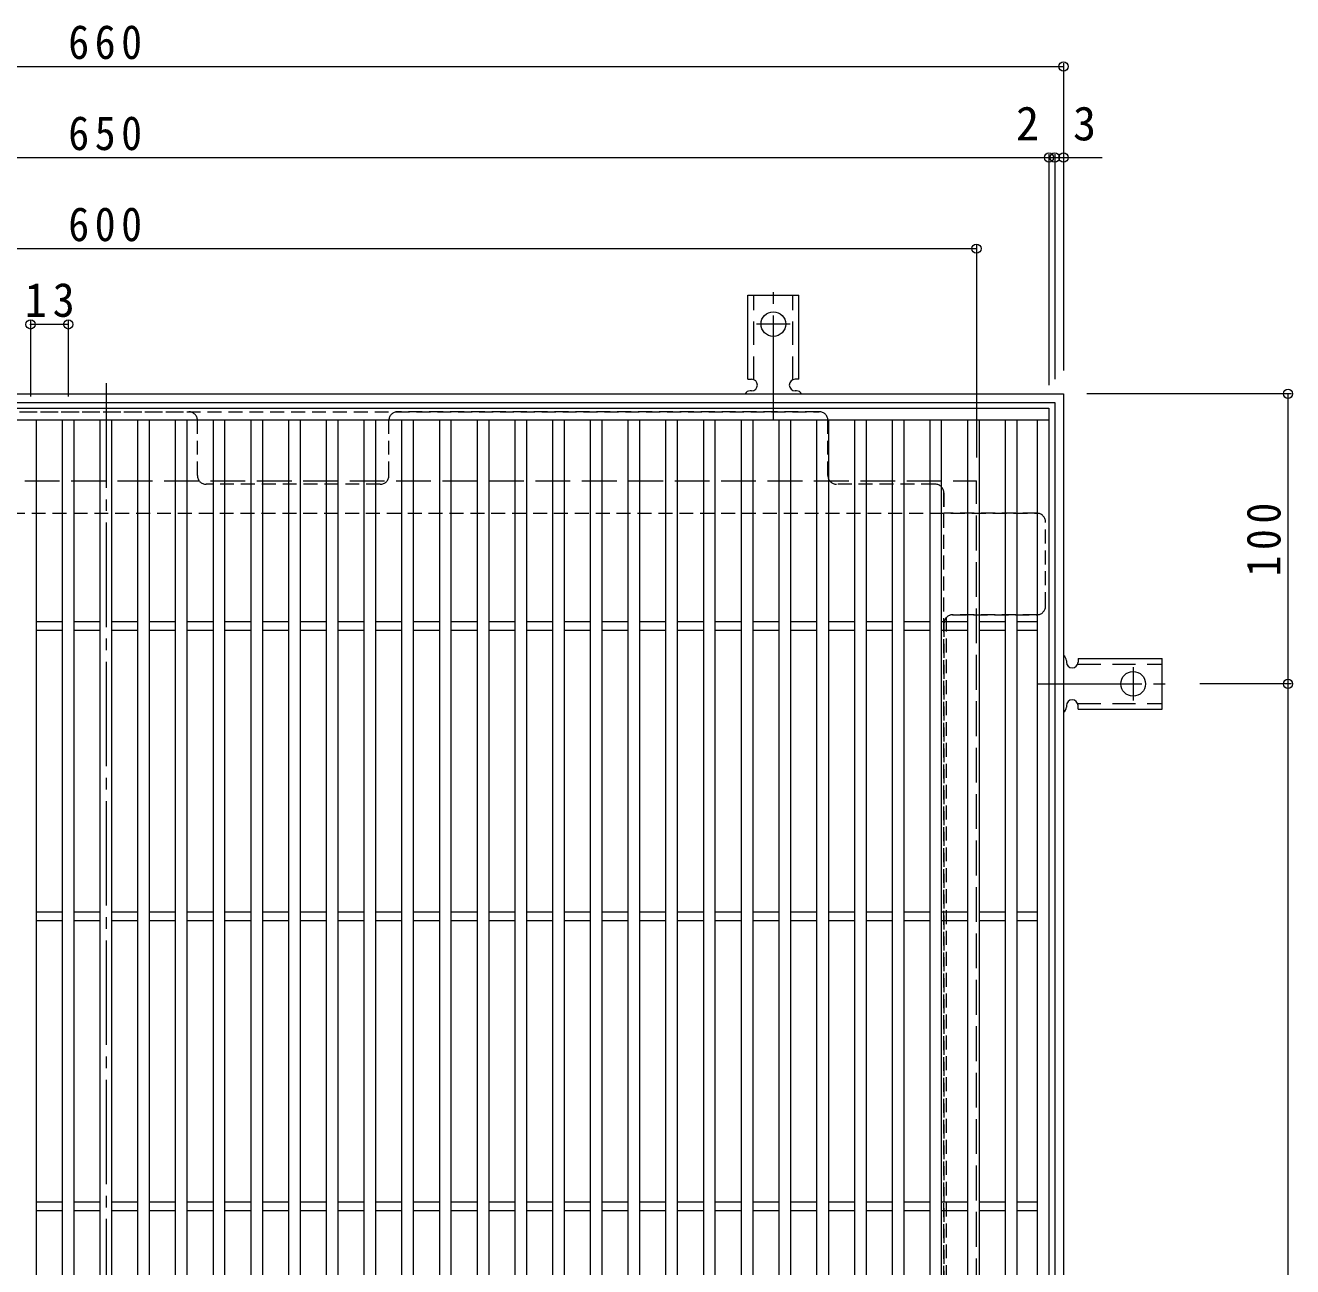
# Model space of a CAD drawing. Units: millimetres at full size, sheet at 1:4. Extents: x -953 to 1047, y -779 to 782.
# Drawn here: x -525.1 to -88.3, y 353.8 to 781.6 of the extents above; entities that cross this region are included whole.
import ezdxf
from ezdxf.enums import TextEntityAlignment as Align

# ---------------------------------------------------------------- set-up
doc = ezdxf.new("R2010")
doc.units = ezdxf.units.MM
doc.header["$LTSCALE"] = 4
doc.header["$PDMODE"] = 32
doc.header["$PDSIZE"] = 3.2
for name, pattern in [('CHAIN2', [12, 9, -1, 1, -1]), ('DASHED1', [1.8, 1.2, -0.6]), ('DASHED2', [3, 2, -1]), ('DASHED3', [4, 3, -1])]:
    doc.linetypes.add(name, pattern=pattern)
for name, color, linetype, lineweight in [('A-1_躯体', 3, 'Continuous', 9), ('A-2_仕上', 3, 'Continuous', 9), ('A-4_その他', 7, 'Continuous', 9), ('A-7_ハッチ', 2, 'Continuous', 9), ('A-A_ﾊｯﾁ-ﾜｸ', 3, 'Continuous', 9)]:
    doc.layers.add(name, color=color, linetype=linetype, lineweight=lineweight)
doc.styles.add('ＭＳ ゴシック', font='')
doc.styles.get('ＭＳ ゴシック').set_extended_font_data('MS Gothic')

msp = doc.modelspace()

# ---------------------------------------------------------------- linework, layer by layer
at = {"layer": 'A-1_躯体', "color": 2}
for p, q in [((-827.292, 654.615), (-167.292, 654.615)), ((-824.292, 651.615), (-170.292, 651.615)), ((-170.292, 651.615), (-170.292, -2.385)), ((-167.292, 654.615), (-167.292, -5.385))]:
    msp.add_line(p, q, dxfattribs=at)
at = {"layer": 'A-1_躯体', "color": 2, "linetype": 'DASHED3'}
for p in [(-797.292, 624.615), (-197.292, 24.615)]:
    msp.add_line(p, (-197.292, 624.615), dxfattribs=at)
at = {"layer": 'A-2_仕上'}
for p, q in [((-822.292, 649.615), (-172.291, 649.615)), ((-172.291, 649.615), (-172.291, -0.385)), ((-822.292, 645.615), (-172.291, 645.615)), ((-521.292, 3.615), (-521.292, 645.615)), ((-512.292, 3.615), (-512.292, 645.615)), ((-508.292, 3.615), (-508.292, 645.615)), ((-499.292, 3.615), (-499.292, 645.615)), ((-495.292, 3.615), (-495.292, 645.615)), ((-486.292, 3.615), (-486.292, 645.615)), ((-482.292, 3.615), (-482.292, 645.615)), ((-473.292, 3.615), (-473.292, 645.615)), ((-469.292, 3.615), (-469.292, 645.615)), ((-460.292, 3.615), (-460.292, 645.615)), ((-456.293, 3.615), (-456.293, 645.615)), ((-447.292, 3.615), (-447.292, 645.615)), ((-443.292, 3.615), (-443.292, 645.615)), ((-434.292, 3.615), (-434.292, 645.615)), ((-430.293, 3.615), (-430.293, 645.615)), ((-421.292, 3.615), (-421.292, 645.615)), ((-417.292, 3.615), (-417.292, 645.615)), ((-408.292, 3.615), (-408.292, 645.615)), ((-404.293, 3.615), (-404.293, 645.615)), ((-395.292, 3.615), (-395.292, 645.615)), ((-391.292, 3.615), (-391.292, 645.615)), ((-382.293, 3.615), (-382.293, 645.615)), ((-378.293, 3.615), (-378.293, 645.615)), ((-369.292, 3.615), (-369.292, 645.615)), ((-365.292, 3.615), (-365.292, 645.615)), ((-356.293, 3.615), (-356.293, 645.615)), ((-352.293, 3.615), (-352.293, 645.615)), ((-343.292, 5.615), (-343.292, 645.615)), ((-339.293, 9.615), (-339.293, 645.615)), ((-330.292, 18.615), (-330.292, 645.615)), ((-326.292, 22.615), (-326.292, 645.615)), ((-317.292, 31.615), (-317.292, 645.615)), ((-313.292, 35.615), (-313.292, 645.615)), ((-304.292, 44.615), (-304.292, 645.615)), ((-300.292, 48.615), (-300.292, 645.615)), ((-291.292, 57.615), (-291.292, 645.615)), ((-287.292, 61.615), (-287.292, 645.615)), ((-278.292, 70.615), (-278.292, 645.615)), ((-274.292, 74.615), (-274.292, 645.615)), ((-265.292, 83.616), (-265.292, 645.615)), ((-261.292, 87.616), (-261.292, 645.615)), ((-252.292, 96.616), (-252.292, 645.615)), ((-248.292, 645.615), (-248.292, 100.616)), ((-239.291, 645.615), (-239.291, 109.616)), ((-235.292, 645.615), (-235.292, 113.616)), ((-226.291, 645.615), (-226.291, 122.616)), ((-222.291, 645.615), (-222.291, 126.616)), ((-213.291, 135.616), (-213.291, 645.615)), ((-209.291, 139.616), (-209.291, 645.615)), ((-200.291, 148.616), (-200.291, 645.615)), ((-196.291, 152.616), (-196.291, 645.615)), ((-187.291, 161.616), (-187.291, 645.615)), ((-183.291, 165.616), (-183.291, 645.615)), ((-176.292, 172.616), (-176.292, 645.615)), ((-521.293, 576.115), (-512.292, 576.115)), ((-521.293, 573.115), (-512.292, 573.115)), ((-508.292, 576.115), (-499.292, 576.115)), ((-508.292, 573.115), (-499.292, 573.115)), ((-495.293, 576.115), (-486.292, 576.115)), ((-495.293, 573.115), (-486.292, 573.115)), ((-482.292, 576.115), (-473.292, 576.115)), ((-482.292, 573.115), (-473.292, 573.115)), ((-469.293, 576.115), (-460.292, 576.115)), ((-469.293, 573.115), (-460.292, 573.115)), ((-456.293, 576.115), (-447.292, 576.115)), ((-456.293, 573.115), (-447.292, 573.115)), ((-443.293, 576.115), (-434.292, 576.115)), ((-443.293, 573.115), (-434.292, 573.115)), ((-430.293, 576.115), (-421.292, 576.115)), ((-430.293, 573.115), (-421.292, 573.115)), ((-417.293, 576.115), (-408.292, 576.115)), ((-417.293, 573.115), (-408.292, 573.115)), ((-404.293, 576.115), (-395.292, 576.115)), ((-404.293, 573.115), (-395.292, 573.115)), ((-391.293, 576.115), (-382.293, 576.115)), ((-391.293, 573.115), (-382.293, 573.115)), ((-378.293, 576.115), (-369.292, 576.115)), ((-378.293, 573.115), (-369.292, 573.115)), ((-365.293, 576.115), (-356.293, 576.115)), ((-365.293, 573.115), (-356.293, 573.115)), ((-352.293, 576.115), (-343.292, 576.115)), ((-352.293, 573.115), (-343.292, 573.115)), ((-339.293, 576.115), (-330.292, 576.115)), ((-339.293, 573.115), (-330.292, 573.115)), ((-326.293, 576.115), (-317.292, 576.115)), ((-326.293, 573.115), (-317.292, 573.115)), ((-313.293, 576.115), (-304.292, 576.115)), ((-313.293, 573.115), (-304.292, 573.115)), ((-300.292, 576.115), (-291.292, 576.115)), ((-300.292, 573.115), (-291.292, 573.115)), ((-287.292, 576.115), (-278.292, 576.115)), ((-287.292, 573.115), (-278.292, 573.115)), ((-274.292, 576.115), (-265.292, 576.115)), ((-274.292, 573.115), (-265.292, 573.115)), ((-261.292, 576.115), (-252.292, 576.115)), ((-261.292, 573.115), (-252.292, 573.115)), ((-248.292, 576.115), (-239.291, 576.115)), ((-248.292, 573.115), (-239.291, 573.115)), ((-235.292, 576.115), (-226.291, 576.115)), ((-235.292, 573.115), (-226.291, 573.115)), ((-222.292, 576.115), (-213.291, 576.115)), ((-222.292, 573.115), (-213.291, 573.115)), ((-209.292, 576.115), (-200.291, 576.115)), ((-209.292, 573.115), (-200.291, 573.115)), ((-196.291, 576.115), (-187.291, 576.115)), ((-196.291, 573.115), (-187.291, 573.115)), ((-183.291, 576.115), (-176.292, 576.115)), ((-183.291, 573.115), (-176.292, 573.115)), ((-521.293, 476.115), (-512.292, 476.115)), ((-508.292, 476.115), (-499.292, 476.115)), ((-495.293, 476.115), (-486.292, 476.115)), ((-482.292, 476.115), (-473.292, 476.115)), ((-469.293, 476.115), (-460.292, 476.115)), ((-456.293, 476.115), (-447.292, 476.115)), ((-443.293, 476.115), (-434.292, 476.115)), ((-430.293, 476.115), (-421.292, 476.115)), ((-417.293, 476.115), (-408.292, 476.115)), ((-404.293, 476.115), (-395.292, 476.115)), ((-391.293, 476.115), (-382.293, 476.115)), ((-378.293, 476.115), (-369.292, 476.115)), ((-365.293, 476.115), (-356.293, 476.115)), ((-352.293, 476.115), (-343.292, 476.115)), ((-339.293, 476.115), (-330.292, 476.115)), ((-326.293, 476.115), (-317.292, 476.115)), ((-313.293, 476.115), (-304.292, 476.115)), ((-300.292, 476.115), (-291.292, 476.115)), ((-287.292, 476.115), (-278.292, 476.115)), ((-274.292, 476.115), (-265.292, 476.115)), ((-261.292, 476.115), (-252.292, 476.115)), ((-248.292, 476.115), (-239.291, 476.115)), ((-235.292, 476.115), (-226.291, 476.115)), ((-222.292, 476.115), (-213.291, 476.115)), ((-209.292, 476.115), (-200.291, 476.115)), ((-196.291, 476.115), (-187.291, 476.115)), ((-183.291, 476.115), (-176.292, 476.115)), ((-521.293, 473.115), (-512.292, 473.115)), ((-508.292, 473.115), (-499.292, 473.115)), ((-495.293, 473.115), (-486.292, 473.115)), ((-482.292, 473.115), (-473.292, 473.115)), ((-469.293, 473.115), (-460.292, 473.115)), ((-456.293, 473.115), (-447.292, 473.115)), ((-443.293, 473.115), (-434.292, 473.115)), ((-430.293, 473.115), (-421.292, 473.115)), ((-417.293, 473.115), (-408.292, 473.115)), ((-404.293, 473.115), (-395.292, 473.115)), ((-391.293, 473.115), (-382.293, 473.115)), ((-378.293, 473.115), (-369.292, 473.115)), ((-365.293, 473.115), (-356.293, 473.115)), ((-352.293, 473.115), (-343.292, 473.115)), ((-339.293, 473.115), (-330.292, 473.115)), ((-326.293, 473.115), (-317.292, 473.115)), ((-313.293, 473.115), (-304.292, 473.115)), ((-300.292, 473.115), (-291.292, 473.115)), ((-287.292, 473.115), (-278.292, 473.115)), ((-274.292, 473.115), (-265.292, 473.115)), ((-261.292, 473.115), (-252.292, 473.115)), ((-248.292, 473.115), (-239.291, 473.115)), ((-235.292, 473.115), (-226.291, 473.115)), ((-222.292, 473.115), (-213.291, 473.115)), ((-209.292, 473.115), (-200.291, 473.115)), ((-196.291, 473.115), (-187.291, 473.115)), ((-183.291, 473.115), (-176.292, 473.115)), ((-521.293, 376.115), (-512.292, 376.115)), ((-508.292, 376.115), (-499.292, 376.115)), ((-495.293, 376.115), (-486.292, 376.115)), ((-482.292, 376.115), (-473.292, 376.115)), ((-469.293, 376.115), (-460.292, 376.115)), ((-456.293, 376.115), (-447.292, 376.115)), ((-443.293, 376.115), (-434.292, 376.115)), ((-430.293, 376.115), (-421.292, 376.115)), ((-417.293, 376.115), (-408.292, 376.115)), ((-404.293, 376.115), (-395.292, 376.115)), ((-391.293, 376.115), (-382.293, 376.115)), ((-378.293, 376.115), (-369.292, 376.115)), ((-365.293, 376.115), (-356.293, 376.115)), ((-352.293, 376.115), (-343.292, 376.115)), ((-339.293, 376.115), (-330.292, 376.115)), ((-326.293, 376.115), (-317.292, 376.115)), ((-313.293, 376.115), (-304.292, 376.115)), ((-300.292, 376.115), (-291.292, 376.115)), ((-287.292, 376.115), (-278.292, 376.115)), ((-274.292, 376.115), (-265.292, 376.115)), ((-261.292, 376.115), (-252.292, 376.115)), ((-248.292, 376.115), (-239.291, 376.115)), ((-235.292, 376.115), (-226.291, 376.115)), ((-222.292, 376.115), (-213.291, 376.115)), ((-209.292, 376.115), (-200.291, 376.115)), ((-196.291, 376.115), (-187.291, 376.115)), ((-183.291, 376.115), (-176.292, 376.115)), ((-521.293, 373.115), (-512.292, 373.115)), ((-508.292, 373.115), (-499.292, 373.115)), ((-495.293, 373.115), (-486.292, 373.115)), ((-482.292, 373.115), (-473.292, 373.115)), ((-469.293, 373.115), (-460.292, 373.115)), ((-456.293, 373.115), (-447.292, 373.115)), ((-443.293, 373.115), (-434.292, 373.115)), ((-430.293, 373.115), (-421.292, 373.115)), ((-417.293, 373.115), (-408.292, 373.115)), ((-404.293, 373.115), (-395.292, 373.115)), ((-391.293, 373.115), (-382.293, 373.115)), ((-378.293, 373.115), (-369.292, 373.115)), ((-365.293, 373.115), (-356.293, 373.115)), ((-352.293, 373.115), (-343.292, 373.115)), ((-339.293, 373.115), (-330.292, 373.115)), ((-326.293, 373.115), (-317.292, 373.115)), ((-313.293, 373.115), (-304.292, 373.115)), ((-300.292, 373.115), (-291.292, 373.115)), ((-287.292, 373.115), (-278.292, 373.115)), ((-274.292, 373.115), (-265.292, 373.115)), ((-261.292, 373.115), (-252.292, 373.115)), ((-248.292, 373.115), (-239.291, 373.115)), ((-235.292, 373.115), (-226.291, 373.115)), ((-222.292, 373.115), (-213.291, 373.115)), ((-209.292, 373.115), (-200.291, 373.115)), ((-196.291, 373.115), (-187.291, 373.115)), ((-183.291, 373.115), (-176.292, 373.115))]:
    msp.add_line(p, q, dxfattribs=at)
at = {"layer": 'A-4_その他'}
for p, q in [((-827.292, 767.393), (-167.292, 767.393)), ((-167.292, 768.593), (-167.292, 662.615)), ((-822.292, 736.004), (-172.291, 736.004)), ((-172.291, 737.204), (-172.291, 657.615)), ((-172.291, 736.004), (-170.292, 736.004)), ((-170.292, 737.204), (-170.292, 659.615)), ((-170.292, 736.004), (-153.969, 736.004)), ((-797.292, 704.615), (-197.292, 704.615)), ((-197.292, 705.815), (-197.292, 632.615)), ((-523.292, 679.721), (-523.292, 653.615)), ((-510.292, 678.521), (-523.292, 678.521)), ((-510.292, 679.721), (-510.292, 653.615)), ((-88.714, 654.615), (-159.292, 654.615)), ((-89.914, 554.615), (-89.914, 654.615)), ((-88.714, 554.615), (-120.292, 554.615)), ((-89.914, 94.616), (-89.914, 554.615))]:
    msp.add_line(p, q, dxfattribs=at)
for p in [(-167.292, 767.393), (-172.291, 736.004), (-170.292, 736.004), (-167.292, 736.004), (-197.292, 704.615), (-523.292, 678.521), (-510.292, 678.521), (-89.914, 654.615), (-89.914, 554.615)]:
    msp.add_point(p, dxfattribs=at)
at = {"layer": 'A-7_ハッチ', "linetype": 'CHAIN2'}
msp.add_line((-497.292, 658.212), (-497.292, -8.981), dxfattribs=at)
at = {"layer": 'A-7_ハッチ', "linetype": 'DASHED1'}
for p, q in [((-525.792, 648.419), (-468.792, 648.419)), ((-251.493, 648.419), (-396.792, 648.419)), ((-465.792, 626.419), (-465.792, 645.419)), ((-399.792, 626.419), (-399.792, 645.419)), ((-248.493, 626.419), (-248.493, 645.419)), ((-402.792, 623.419), (-462.792, 623.419)), ((-211.492, 623.419), (-245.493, 623.419)), ((-208.492, 140.416), (-208.492, 620.419)), ((-818.095, 613.419), (-176.488, 613.419)), ((-173.488, 581.418), (-173.488, 610.419)), ((-207.692, 577.462), (-207.692, 343.076)), ((-205.492, 578.418), (-176.488, 578.418))]:
    msp.add_line(p, q, dxfattribs=at)
for centre, start, end in [((-468.792, 645.419), 0, 90), ((-396.792, 645.419), 90, 180), ((-251.493, 645.419), 0, 90), ((-462.792, 626.419), 180, 270), ((-402.792, 626.419), 270, 0), ((-245.493, 626.419), 180, 270), ((-211.492, 620.419), 0, 90), ((-176.488, 610.419), 0, 90), ((-176.488, 581.418), 270, 0), ((-205.492, 575.418), 90, 180)]:
    msp.add_arc(centre, 3, start, end, dxfattribs=at)
at = {"layer": 'A-A_ﾊｯﾁ-ﾜｸ', "color": 7, "linetype": 'CHAIN2'}
for p, q in [((-267.292, 645.615), (-267.292, 693.615)), ((-261.516, 678.615), (-273.068, 678.615)), ((-143.292, 560.391), (-143.292, 548.839)), ((-176.292, 554.615), (-128.292, 554.615))]:
    msp.add_line(p, q, dxfattribs=at)
at = {"layer": 'A-A_ﾊｯﾁ-ﾜｸ'}
for p, q in [((-276.042, 659.615), (-276.042, 688.615)), ((-276.042, 688.615), (-258.541, 688.615)), ((-258.541, 659.615), (-258.541, 688.615)), ((-276.042, 659.615), (-274.792, 659.615)), ((-258.541, 659.615), (-259.791, 659.615)), ((-274.787, 655.615), (-275.3, 655.615)), ((-259.292, 655.615), (-259.792, 655.615)), ((-166.292, 562.615), (-166.292, 562.115)), ((-162.292, 563.365), (-162.292, 562.116)), ((-162.292, 563.365), (-133.292, 563.365)), ((-133.292, 545.865), (-133.292, 563.365)), ((-166.292, 547.12), (-166.292, 546.607)), ((-162.292, 545.865), (-162.292, 547.115)), ((-162.292, 545.865), (-133.292, 545.865))]:
    msp.add_line(p, q, dxfattribs=at)
at = {"layer": 'A-A_ﾊｯﾁ-ﾜｸ', "linetype": 'DASHED2'}
for p, q in [((-274.042, 659.469), (-274.042, 688.615)), ((-260.541, 659.469), (-260.541, 688.615)), ((-162.438, 561.365), (-133.292, 561.365)), ((-162.438, 547.865), (-133.292, 547.865))]:
    msp.add_line(p, q, dxfattribs=at)
at = {"layer": 'A-A_ﾊｯﾁ-ﾜｸ', "color": 2, "linetype": 'DASHED1'}
for p, q in [((-743.091, 648.419), (-251.493, 648.419)), ((-248.493, 626.419), (-248.493, 645.419)), ((-211.492, 623.419), (-245.493, 623.419)), ((-208.492, 620.419), (-208.492, 613.419)), ((-176.488, 613.419), (-208.492, 613.419)), ((-173.488, 581.418), (-173.488, 610.419)), ((-176.488, 578.418), (-205.496, 578.418)), ((-208.492, 575.582), (-208.492, 345.116))]:
    msp.add_line(p, q, dxfattribs=at)
at = {"layer": 'A-A_ﾊｯﾁ-ﾜｸ'}
for centre in [(-267.292, 678.615), (-143.292, 554.615)]:
    msp.add_circle(centre, 4.25, dxfattribs=at)
for centre, start, end in [((-274.792, 657.615), 270.13329, 90), ((-259.791, 657.615), 90, 270), ((-275.292, 653.615), 90.24162, 150.00072), ((-259.292, 653.615), 29.99951, 89.72403), ((-168.292, 562.615), 0.27597, 60.00049), ((-164.292, 562.116), 180, 0), ((-168.292, 546.615), 299.99928, 359.75838), ((-164.292, 547.115), 0, 179.86671)]:
    msp.add_arc(centre, 2, start, end, dxfattribs=at)
at = {"layer": 'A-A_ﾊｯﾁ-ﾜｸ', "color": 2, "linetype": 'DASHED1'}
for centre, start, end in [((-251.493, 645.419), 0, 90), ((-245.493, 626.419), 180, 270), ((-211.492, 620.419), 0, 90), ((-176.488, 610.419), 0, 90), ((-176.488, 581.418), 270, 0), ((-205.496, 575.418), 90, 176.85666)]:
    msp.add_arc(centre, 3, start, end, dxfattribs=at)

# ---------------------------------------------------------------- texts
at = {"layer": 'A-4_その他', "color": 2, "style": 'ＭＳ ゴシック'}
for s, p in [('2', (-183.693, 738.404)), ('3', (-164.04, 738.404))]:
    msp.add_text(s, height=11.73, dxfattribs=at).set_placement(p, align=Align.BOTTOM_LEFT)
at = {"layer": 'A-4_その他', "color": 2, "char_height": 11.73, "attachment_point": 7, "style": 'ＭＳ ゴシック'}
for s, insert in [('\\T1.27;\\W0.9;660', (-510.292, 769.793)), ('\\T1.27;\\W0.9;650', (-510.292, 738.404)), ('\\T1.27;\\W0.9;600', (-510.292, 707.015)), ('\\T1.27;\\W0.95;13', (-525.292, 680.921))]:
    msp.add_mtext(s, dxfattribs=dict(at, insert=insert))
at = {"layer": 'A-4_その他', "color": 2, "insert": (-92.314, 591.615), "char_height": 11.73, "attachment_point": 7, "rotation": 90, "style": 'ＭＳ ゴシック'}
msp.add_mtext('\\T1.27;\\W0.9;100', dxfattribs=at)

doc.saveas('drawing.dxf')
